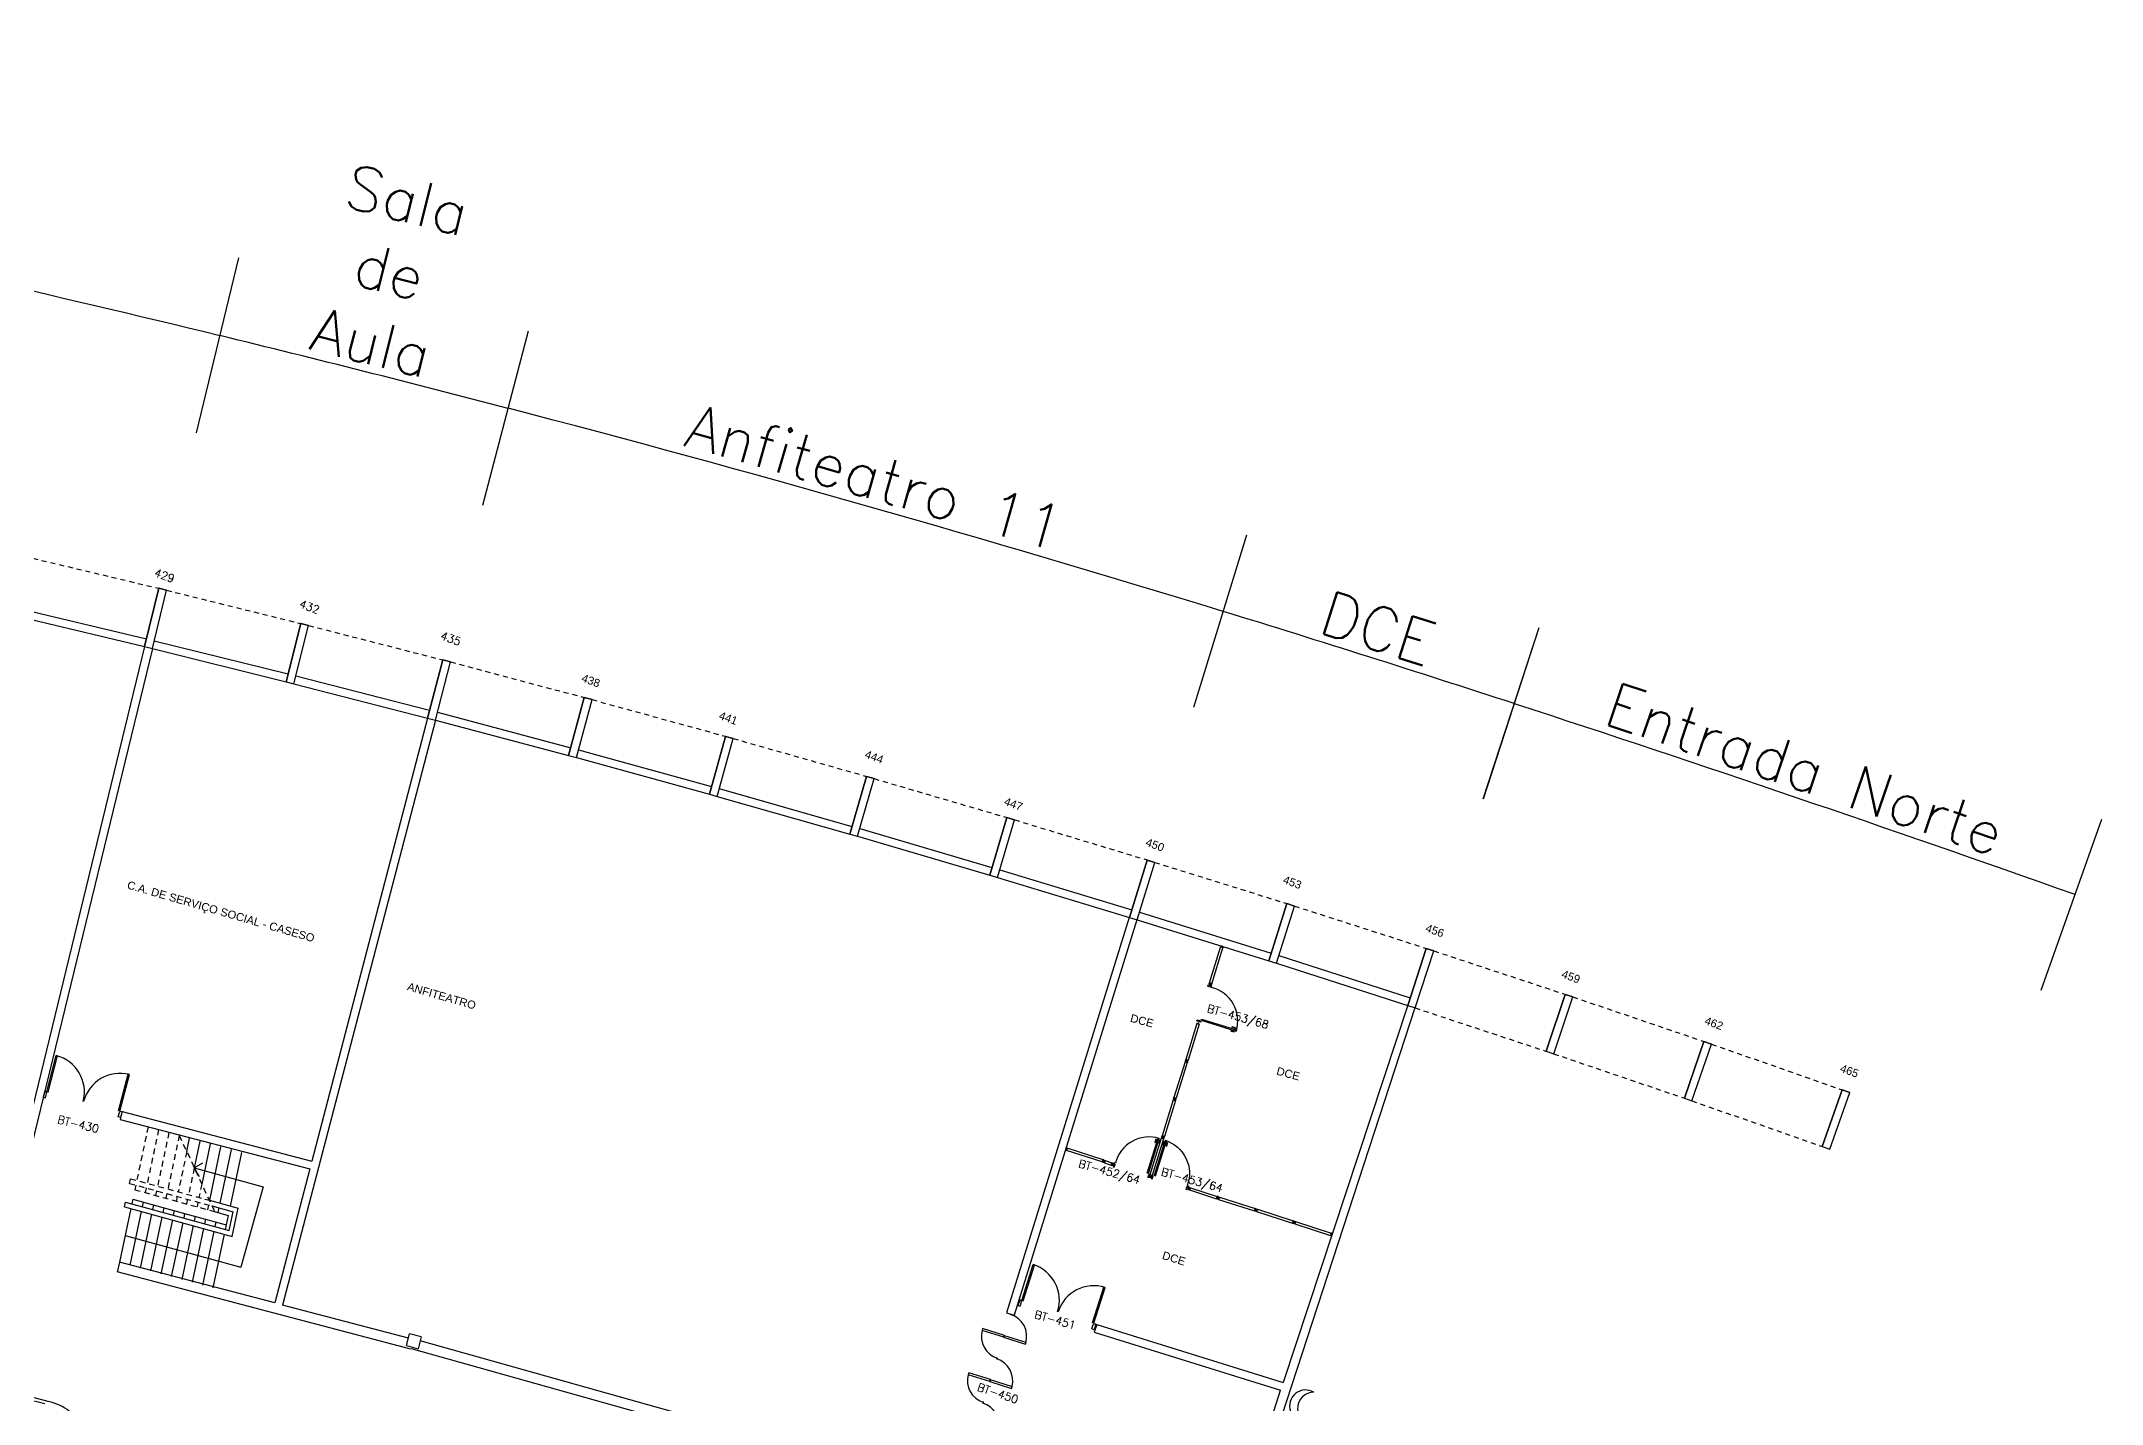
# Model space of a CAD drawing. Header units: millimetres. Extents: x 3089 to 3391, y 1087 to 1201.
# Drawn here: x 3339.1 to 3390.6, y 1159.8 to 1193.8 of the extents above; entities that cross this region are included whole.
import ezdxf

# ---------------------------------------------------------------- set-up
doc = ezdxf.new("R2010")
doc.units = ezdxf.units.MM
doc.linetypes.add('HIDDEN2', pattern=[0.1875, 0.125, -0.0625])
for name, color, linetype in [('ALV', 2, 'Continuous'), ('DIV', 2, 'Continuous'), ('EQUIP', 2, 'Continuous'), ('ESC', 1, 'Continuous'), ('ESQ', 1, 'Continuous'), ('ESTR', 3, 'Continuous'), ('NOPILAR', 2, 'Continuous'), ('PISO', 1, 'Continuous'), ('PROJ', 1, 'HIDDEN2'), ('TEXTO', 2, 'Continuous'), ('TEXTO-ENDEREÇO', 2, 'Continuous'), ('USO1', 2, 'Continuous')]:
    doc.layers.add(name, color=color, linetype=linetype)
doc.styles.add('1', font='romans.shx', dxfattribs={"height": 1.1})
doc.styles.get("Standard").update_dxf_attribs({"font": 'arial.ttf'})
doc.styles.add('UNB-100', font='simplex.shx', dxfattribs={"height": 0.2})
doc.styles.add('UNB-100-1', font='simplex.shx', dxfattribs={"height": 0.2})
doc.dimstyles.new('1-600', dxfattribs={"dimtxt": 1.1, "dimasz": 2.5, "dimexe": 2, "dimexo": 4, "dimgap": 0.2, "dimtad": 1, "dimdec": 0, "dimzin": 4, "dimdsep": 46, "dimlunit": 6, "dimtxsty": '1', "dimblk1": 'NONE', "dimblk2": 'NONE', "dimsah": 1, "dimcen": 0, "dimclrd": 2, "dimclre": 2, "dimclrt": 2, "dimadec": 0, "dimazin": 0, "dimtfac": 1, "dimtdec": 0, "dimtmove": 2, "dimatfit": 3, "dimldrblk": 'NONE', "dimfxl": 1, "dimtolj": 1, "dimtzin": 0, "dimarcsym": 0})

# ---------------------------------------------------------------- blocks, each defined once
blk = doc.blocks.new('PTDP-TTC')
at = {"color": 2}
for p, q in [((0.055, 1.015), (0.09, 1.015)), ((0.055, 0.075), (0.055, 1.015)), ((0.09, 0.075), (0.09, 1.015)), ((1.91, 0.075), (1.91, 1.015)), ((1.945, 1.015), (1.91, 1.015)), ((1.945, 0.075), (1.945, 1.015)), ((0.05, 0.075), (0, 0.075)), ((0, 0.075), (0, -0.075)), ((0.05, 0.04), (0.05, 0.075)), ((0.06, 0.04), (0.05, 0.04)), ((0.055, 0.075), (0.09, 0.075)), ((0.06, -0.075), (0.06, 0.04)), ((1.945, 0.075), (1.91, 0.075)), ((1.94, -0.075), (1.94, 0.04)), ((1.94, 0.04), (1.95, 0.04)), ((1.95, 0.04), (1.95, 0.075)), ((1.95, 0.075), (2, 0.075)), ((2, 0.075), (2, -0.075)), ((0, -0.075), (0.06, -0.075)), ((2, -0.075), (1.94, -0.075))]:
    blk.add_line(p, q, dxfattribs=at)
at = {"color": 1}
for centre, start, end in [((0.055, 0.075), 0, 90), ((1.945, 0.075), 90, 180)]:
    blk.add_arc(centre, 0.94, start, end, dxfattribs=at)
blk = doc.blocks.new('TEL-TTC')
at = {"layer": 'EQUIP'}
for centre, start, end in [((0.4, 0), 74.837, 285.163), ((0.609, 0), 105.163, 254.837)]:
    blk.add_arc(centre, 0.4, start, end, dxfattribs=at)
blk = doc.blocks.new('PTANF-TTC')
for p, q in [((-0.56, -0.542), (-0.56, -0.592)), ((0.01, -0.542), (-0.56, -0.542)), ((0.01, -0.592), (-0.56, -0.592)), ((0.007, -0.544), (0.577, -0.544)), ((0.007, -0.594), (0.577, -0.594)), ((0.577, -0.594), (0.577, -0.543)), ((-0.56, -1.703), (-0.56, -1.753)), ((0.01, -1.703), (-0.56, -1.703)), ((0.01, -1.753), (-0.56, -1.753)), ((0.007, -1.704), (0.577, -1.704)), ((0.007, -1.754), (0.577, -1.754)), ((0.577, -1.754), (0.577, -1.704)), ((-0.56, -2.86), (-0.56, -2.91)), ((0.01, -2.86), (-0.56, -2.86)), ((0.01, -2.91), (-0.56, -2.91)), ((0.007, -2.861), (0.577, -2.861)), ((0.007, -2.911), (0.577, -2.911)), ((0.577, -2.911), (0.577, -2.861)), ((-0.56, -4.019), (-0.56, -4.069)), ((0.01, -4.019), (-0.56, -4.019)), ((0.01, -4.069), (-0.56, -4.069)), ((0.007, -4.02), (0.577, -4.02)), ((0.007, -4.07), (0.577, -4.07)), ((0.577, -4.07), (0.577, -4.02))]:
    blk.add_line(p, q)
for centre, radius, start, end in [((0.008, -0.569), 0.569, 0.7568, 90.7568), ((0.012, -0.565), 0.571, 182.7261, 270.2797), ((0.006, -1.731), 0.571, 2.7261, 90.2797), ((0.012, -1.726), 0.571, 182.7261, 270.2797), ((0.006, -2.888), 0.571, 2.7261, 90.2797), ((0.012, -2.882), 0.571, 182.7261, 270.2797), ((0.006, -4.048), 0.571, 2.7261, 90.2797), ((0.012, -4.042), 0.571, 182.7261, 270.2797)]:
    blk.add_arc(centre, radius, start, end)
for p in [(0.007, -0.56), (0.007, -0.576), (0.01, -0.56), (0.01, -0.576), (0.007, -1.153), (0.01, -1.153), (0.007, -1.721), (0.007, -1.736), (0.007, -1.746), (0.01, -1.721), (0.01, -1.736), (0.007, -2.297), (0.007, -2.307), (0.01, -2.297), (0.007, -2.877), (0.007, -2.893), (0.007, -2.913), (0.01, -2.877), (0.01, -2.893), (0.007, -3.442), (0.007, -3.462), (0.01, -3.442), (0.007, -4.037), (0.007, -4.052), (0.007, -4.069), (0.01, -4.037), (0.01, -4.052)]:
    blk.add_point(p)
blk = doc.blocks.new('DIVINI-TTC')
for p, q in [((-0.005, 0), (0.005, 0)), ((0.008, 0.02), (0, 0.02)), ((0, 0.001), (0, 0.02)), ((0, -0.005), (0, 0.005)), ((0, -0.02), (0, 0.001)), ((0.008, 0.03), (0.03, 0.03)), ((0.008, 0.03), (0.008, 0.02)), ((0.02, 0.006), (0.03, 0.006)), ((0.02, 0.006), (0.02, -0.006)), ((0.02, -0.004), (0.02, 0.004)), ((0.023, 0.006), (0.027, 0.006)), ((0.97, 0.03), (0.03, 0.03)), ((0.03, -0.03), (0.03, 0.03)), ((0.03, 0.009), (0.03, 0.027)), ((0.03, -0.005), (0.03, 0.005)), ((0.97, 0.03), (0.97, 0.009)), ((0.97, -0.03), (0.97, 0.03)), ((0.97, 0.009), (0.97, 0.027)), ((0.98, 0.006), (0.97, 0.006)), ((0.97, -0.005), (0.97, 0.005)), ((0.98, 0.006), (0.98, -0.006)), ((0.99, 0), (1.008, 0)), ((0.999, 0.006), (0.999, -0.006)), ((0, -0.02), (0.008, -0.02)), ((0.008, -0.03), (0.008, -0.02)), ((0.008, -0.03), (0.03, -0.03)), ((0.02, -0.006), (0.03, -0.006)), ((0.023, -0.006), (0.027, -0.006)), ((0.03, -0.009), (0.03, -0.027)), ((0.97, -0.03), (0.03, -0.03)), ((0.98, -0.006), (0.97, -0.006)), ((0.97, -0.009), (0.97, -0.027))]:
    blk.add_line(p, q)
blk = doc.blocks.new('PDV2D-TTC')
at = {"layer": 'DIV'}
for p, q in [((0.03, 0.05), (0.06, 0.05)), ((0.03, 0.035), (0.03, 0.05)), ((0.03, -0.035), (0.03, 0.035)), ((0.06, 0.05), (0.06, -0.02)), ((0.941, 0.05), (0.941, -0.02)), ((0.971, 0.05), (0.941, 0.05)), ((0.971, 0.035), (0.971, 0.05)), ((0.971, -0.035), (0.971, 0.035)), ((0.03, -0.05), (0.03, -0.035)), ((0.05, -0.05), (0.03, -0.05)), ((0.05, -0.02), (0.06, -0.02)), ((0.05, -0.02), (0.05, -0.05)), ((0.079, -0.05), (0.109, -0.05)), ((0.079, -0.05), (0.079, -0.965)), ((0.109, -0.05), (0.109, -0.965)), ((0.951, -0.02), (0.941, -0.02)), ((0.951, -0.02), (0.951, -0.05)), ((0.951, -0.05), (0.971, -0.05)), ((0.971, -0.05), (0.971, -0.035)), ((0.109, -0.965), (0.079, -0.965))]:
    blk.add_line(p, q, dxfattribs=at)
at = {"layer": 'DIV', "color": 1}
for p, q in [((0.036, -0.925), (0.036, -0.835)), ((0.046, -0.835), (0.036, -0.835)), ((0.036, -0.925), (0.076, -0.925)), ((0.046, -0.915), (0.046, -0.835)), ((0.046, -0.915), (0.076, -0.915)), ((0.141, -0.915), (0.111, -0.915)), ((0.151, -0.925), (0.111, -0.925)), ((0.141, -0.915), (0.141, -0.835)), ((0.141, -0.835), (0.151, -0.835)), ((0.151, -0.925), (0.151, -0.835))]:
    blk.add_line(p, q, dxfattribs=at)
blk.add_arc((0.076, -0.1), 0.865, 270, 3.3214, dxfattribs=at)
blk = doc.blocks.new('MTT-TTC')
for p, q in [((-0.008, 0.03), (-0.03, 0.03)), ((-0.03, 0.03), (-0.03, 0.006)), ((-0.0185, 0.006), (-0.03, 0.006)), ((-0.0185, -0.006), (-0.0185, 0.006)), ((-0.008, 0.03), (-0.008, 0.02)), ((-0.008, 0.02), (0.008, 0.02)), ((-0.0051, 0), (0.0051, 0)), ((0, -0.0051), (0, 0.0051)), ((0.008, 0.03), (0.03, 0.03)), ((0.008, 0.03), (0.008, 0.02)), ((0.0205, -0.006), (0.0205, 0.006)), ((0.0205, 0.006), (0.03, 0.006)), ((0.03, 0.006), (0.03, 0.03)), ((-0.03, -0.03), (-0.03, -0.006)), ((-0.0185, -0.006), (-0.03, -0.006)), ((-0.008, -0.03), (-0.03, -0.03)), ((-0.008, -0.02), (0.008, -0.02)), ((-0.008, -0.03), (-0.008, -0.02)), ((0.008, -0.03), (0.008, -0.02)), ((0.008, -0.03), (0.03, -0.03)), ((0.0205, -0.006), (0.03, -0.006)), ((0.03, -0.006), (0.03, -0.03))]:
    blk.add_line(p, q)
blk = doc.blocks.new('DIV-TTC')
for p, q in [((-0.0051, 0), (0.0051, 0)), ((0, -0.0051), (0, 0.0051)), ((0.0205, 0.006), (0.03, 0.006)), ((0.0205, -0.006), (0.0205, 0.006)), ((0.03, 0.03), (0.97, 0.03)), ((0.03, 0.03), (0.03, -0.03)), ((0.03, 0.009), (0.03, 0.027)), ((0.03, 0.005), (0.03, -0.005)), ((0.97, 0.03), (0.97, -0.03)), ((0.9795, 0.006), (0.97, 0.006)), ((0.97, 0.005), (0.97, -0.005)), ((0.9795, -0.006), (0.9795, 0.006)), ((1.0051, 0), (0.9949, 0)), ((0.9949, 0), (1.0051, 0)), ((1, -0.0051), (1, 0.0051)), ((0.0205, -0.006), (0.03, -0.006)), ((0.03, -0.03), (0.03, -0.009)), ((0.03, -0.009), (0.03, -0.027)), ((0.03, -0.03), (0.97, -0.03)), ((0.9795, -0.006), (0.97, -0.006))]:
    blk.add_line(p, q)
blk = doc.blocks.new('DIVMT-TTC')
for p, q in [((-0.03, 0.03), (-0.03, 0.006)), ((-0.008, 0.03), (-0.03, 0.03)), ((-0.0185, 0.006), (-0.03, 0.006)), ((-0.0185, -0.006), (-0.0185, 0.006)), ((-0.008, 0.03), (-0.008, 0.02)), ((-0.008, 0.02), (0.008, 0.02)), ((-0.0051, 0), (0.0051, 0)), ((0.0051, 0), (-0.0051, 0)), ((-0.0051, 0), (0.0051, 0)), ((0, -0.0051), (0, 0.0051)), ((0, 0.0051), (0, -0.0051)), ((0.008, 0.03), (0.008, 0.02)), ((0.008, 0.03), (0.03, 0.03)), ((0.0205, 0.006), (0.03, 0.006)), ((0.0205, -0.006), (0.0205, 0.006)), ((0.0205, 0.006), (0.0205, -0.006)), ((0.0205, 0.006), (0.03, 0.006)), ((0.97, 0.03), (0.03, 0.03)), ((0.03, 0.006), (0.03, 0.03)), ((0.03, -0.03), (0.03, 0.03)), ((0.03, -0.005), (0.03, 0.005)), ((0.97, -0.03), (0.97, 0.03)), ((0.97, 0.03), (0.97, 0.009)), ((0.97, 0.009), (0.97, 0.027)), ((0.9795, 0.006), (0.97, 0.006)), ((0.97, -0.005), (0.97, 0.005)), ((0.9795, 0.006), (0.9795, -0.006)), ((1.0051, 0), (0.9949, 0)), ((1, 0.0051), (1, -0.0051)), ((-0.0185, -0.006), (-0.03, -0.006)), ((-0.03, -0.03), (-0.03, -0.006)), ((-0.008, -0.03), (-0.03, -0.03)), ((-0.008, -0.03), (-0.008, -0.02)), ((-0.008, -0.02), (0.008, -0.02)), ((0.008, -0.03), (0.008, -0.02)), ((0.008, -0.03), (0.03, -0.03)), ((0.0205, -0.006), (0.03, -0.006)), ((0.0205, -0.006), (0.03, -0.006)), ((0.03, -0.006), (0.03, -0.03)), ((0.97, -0.03), (0.03, -0.03)), ((0.9795, -0.006), (0.97, -0.006)), ((0.97, -0.009), (0.97, -0.027))]:
    blk.add_line(p, q)
blk = doc.blocks.new('ESCB-TTC')
at = {"color": 1, "linetype": 'HIDDEN2'}
for p, q in [((2.415, 3.629), (1.624, 2.026)), ((2.415, 3.629), (2.708, 2.519)), ((2.657, 3.693), (2.95, 2.583)), ((2.898, 3.757), (3.191, 2.647)), ((3.14, 3.82), (3.433, 2.711)), ((2.246, 3.287), (2.466, 2.455)), ((3.606, 2.653), (1.683, 2.145)), ((3.581, 2.75), (1.741, 2.264)), ((1.91, 2.605), (1.983, 2.328)), ((2.078, 2.946), (2.225, 2.392)), ((3.459, 2.614), (3.484, 2.518)), ((3.606, 2.653), (3.581, 2.75)), ((3.484, 2.518), (1.624, 2.026)), ((2.975, 2.487), (3.001, 2.39)), ((3.217, 2.55), (3.243, 2.454)), ((2.811, 2.13), (2.837, 2.033))]:
    blk.add_line(p, q, dxfattribs=at)
at = {"color": 1}
for p, q in [((1.69, 3.437), (1.91, 2.605)), ((1.931, 3.501), (2.078, 2.946)), ((2.246, 3.287), (2.173, 3.565)), ((0.965, 3.245), (1.258, 2.136)), ((1.206, 3.309), (1.5, 2.2)), ((1.448, 3.373), (1.741, 2.264)), ((1.741, 2.264), (1.067, 2.085)), ((1.683, 2.145), (1.189, 2.014)), ((3.735, 2.167), (1.221, 1.503)), ((3.709, 2.264), (1.292, 1.625)), ((1.767, 2.167), (1.792, 2.07)), ((2.009, 2.231), (2.034, 2.134)), ((2.25, 2.295), (2.276, 2.198)), ((3.06, 2.195), (2.3, 1.994)), ((2.492, 2.359), (2.518, 2.262)), ((2.734, 2.423), (2.759, 2.326)), ((3.053, 2.193), (3.078, 2.097)), ((3.536, 2.321), (3.06, 2.195)), ((3.295, 2.257), (3.32, 2.161)), ((3.536, 2.321), (3.562, 2.225)), ((3.735, 2.167), (3.709, 2.264)), ((1.221, 1.503), (1.067, 2.085)), ((1.292, 1.625), (1.189, 2.014)), ((1.624, 2.026), (1.309, 1.943)), ((1.309, 1.943), (1.386, 1.65)), ((2.095, 1.94), (1.361, 1.746)), ((1.525, 2.103), (1.551, 2.006)), ((1.603, 1.81), (1.628, 1.714)), ((1.844, 1.874), (1.87, 1.778)), ((2.086, 1.938), (2.112, 1.841)), ((2.363, 2.011), (2.095, 1.94)), ((2.137, 1.745), (2.431, 0.633)), ((2.328, 2.002), (2.353, 1.905)), ((2.379, 1.809), (2.673, 0.697)), ((2.569, 2.066), (2.595, 1.969)), ((2.62, 1.873), (2.914, 0.76)), ((2.862, 1.936), (3.156, 0.824)), ((3.104, 2), (3.398, 0.888)), ((3.346, 2.064), (3.64, 0.952)), ((3.587, 2.128), (3.881, 1.016)), ((1.412, 1.553), (1.706, 0.441)), ((1.654, 1.617), (1.948, 0.505)), ((1.895, 1.681), (2.189, 0.569))]:
    blk.add_line(p, q, dxfattribs=at)
blk = doc.blocks.new('*D145')
at = {"layer": 'DEFPOINTS', "color": 0, "transparency": 16777216}
for p in [(3373.495, 1178.072), (3366.73, 1173.381), (3366.289, 1171.947), (3373.901, 1171.11), (3373.436, 1169.684)]:
    blk.add_point(p, dxfattribs=at)
at = {"layer": 'USO1', "color": 2, "lineweight": -2, "transparency": 16777216}
for p, q in [((3367.905, 1177.204), (3369.228, 1181.506)), ((3375.141, 1174.912), (3376.536, 1179.191))]:
    blk.add_line(p, q, dxfattribs=at)
blk.add_arc((3236.935, 751.134), 448.246, 71.93739, 72.913, dxfattribs=at)
at = {"layer": 'USO1', "color": 2, "transparency": 16777216, "insert": (3372.51, 1179.173), "char_height": 1.1, "attachment_point": 5, "rotation": 342.4252, "style": '1'}
blk.add_mtext('\\A1;DCE', dxfattribs=at)
blk = doc.blocks.new('_NONE')
at = {"color": 0, "linetype": 'ByBlock'}
blk.add_circle((0, 0), 0.25, dxfattribs=at)
blk = doc.blocks.new('*D146')
at = {"layer": 'DEFPOINTS', "color": 0, "transparency": 16777216}
for p in [(3362.707, 1181.371), (3349.123, 1178.381), (3348.744, 1176.93), (3366.73, 1173.381), (3366.289, 1171.947)]:
    blk.add_point(p, dxfattribs=at)
at = {"layer": 'USO1', "color": 2, "lineweight": -2, "transparency": 16777216}
for p, q in [((3350.135, 1182.251), (3351.273, 1186.608)), ((3367.905, 1177.204), (3369.227, 1181.505))]:
    blk.add_line(p, q, dxfattribs=at)
blk.add_arc((3240.385, 762.359), 436.501, 72.913, 75.35202, dxfattribs=at)
at = {"layer": 'USO1', "color": 2, "transparency": 16777216, "insert": (3359.936, 1182.95), "char_height": 1.1, "attachment_point": 5, "rotation": 344.1325, "style": '1'}
blk.add_mtext('\\A1;Anfiteatro 11', dxfattribs=at)
blk = doc.blocks.new('*D147')
at = {"layer": 'DEFPOINTS', "color": 0, "transparency": 16777216}
for p in [(3348.368, 1185.288), (3342.023, 1180.171), (3341.669, 1178.713), (3349.123, 1178.381), (3348.744, 1176.93)]:
    blk.add_point(p, dxfattribs=at)
at = {"layer": 'USO1', "color": 2, "lineweight": -2, "transparency": 16777216}
for p, q in [((3342.969, 1184.057), (3344.033, 1188.43)), ((3350.135, 1182.251), (3351.272, 1186.603))]:
    blk.add_line(p, q, dxfattribs=at)
blk.add_arc((3240.385, 762.356), 436.499, 75.35202, 76.32763, dxfattribs=at)
at = {"layer": 'USO1', "color": 2, "transparency": 16777216, "insert": (3347.799, 1188.098), "char_height": 1.1, "attachment_point": 5, "rotation": 345.8398, "style": '1'}
blk.add_mtext('\\A1;Sala \\Pde\\PAula', dxfattribs=at)
blk = doc.blocks.new('*D148')
at = {"layer": 'DEFPOINTS', "color": 0, "transparency": 16777216}
for p in [(3335.114, 1188.45), (3316.956, 1185.477), (3316.689, 1184.001), (3342.023, 1180.171), (3341.669, 1178.713)]:
    blk.add_point(p, dxfattribs=at)
at = {"layer": 'USO1', "color": 2, "lineweight": -2, "transparency": 16777216}
for p, q in [((3317.668, 1189.413), (3318.47, 1193.844)), ((3342.969, 1184.057), (3344.032, 1188.427))]:
    blk.add_line(p, q, dxfattribs=at)
blk.add_arc((3240.384, 762.352), 436.501, 76.32763, 79.74227, dxfattribs=at)
at = {"layer": 'USO1', "color": 2, "transparency": 16777216, "insert": (3331.032, 1190.103), "char_height": 1.1, "attachment_point": 5, "rotation": 348.0349, "style": '1'}
blk.add_mtext('\\A1;Física', dxfattribs=at)
blk = doc.blocks.new('*D165')
at = {"layer": 'DEFPOINTS', "color": 0, "transparency": 16777216}
for p in [(3385.278, 1174.147), (3373.907, 1171.11), (3373.442, 1169.683), (3387.753, 1166.361), (3387.251, 1164.948)]:
    blk.add_point(p, dxfattribs=at)
at = {"layer": 'USO1', "color": 2, "lineweight": -2, "transparency": 16777216}
for p, q in [((3375.147, 1174.912), (3376.542, 1179.188)), ((3389.09, 1170.131), (3390.604, 1174.402))]:
    blk.add_line(p, q, dxfattribs=at)
blk.add_arc((3196.215, 626.254), 579.596, 70.473973, 71.937387, dxfattribs=at)
at = {"layer": 'USO1', "color": 2, "transparency": 16777216, "insert": (3383.186, 1175.657), "char_height": 1.1, "attachment_point": 5, "rotation": 341.2057, "style": '1'}
blk.add_mtext('\\A1;Entrada Norte', dxfattribs=at)

msp = doc.modelspace()

# ---------------------------------------------------------------- linework, layer by layer
at = {"layer": 'ALV'}
for p, q in [((3338.368, 1179.708), (3341.722, 1178.908)), ((3338.321, 1179.514), (3341.675, 1178.713)), ((3341.675, 1178.713), (3338.103, 1164.031)), ((3341.87, 1178.666), (3338.239, 1163.74)), ((3341.87, 1178.666), (3345.217, 1177.836)), ((3341.918, 1178.86), (3345.265, 1178.031)), ((3345.41, 1177.788), (3348.75, 1176.93)), ((3345.46, 1177.981), (3348.8, 1177.124)), ((3348.944, 1176.879), (3345.123, 1162.259)), ((3348.75, 1176.93), (3345.855, 1165.854)), ((3348.944, 1176.879), (3352.276, 1175.993)), ((3348.995, 1177.072), (3352.327, 1176.186)), ((3352.522, 1176.134), (3355.847, 1175.219)), ((3352.522, 1176.134), (3355.847, 1175.219)), ((3352.469, 1175.941), (3355.794, 1175.026)), ((3356.041, 1175.165), (3359.358, 1174.222)), ((3355.986, 1174.972), (3359.303, 1174.03)), ((3359.552, 1174.166), (3362.86, 1173.195)), ((3359.495, 1173.974), (3362.804, 1173.003)), ((3363.054, 1173.138), (3366.354, 1172.138)), ((3362.996, 1172.946), (3366.296, 1171.947)), ((3366.293, 1171.948), (3363.224, 1162.06)), ((3366.547, 1172.079), (3369.838, 1171.052)), ((3366.484, 1171.889), (3363.417, 1162.007)), ((3366.487, 1171.888), (3369.779, 1170.861)), ((3370.031, 1170.991), (3373.313, 1169.936)), ((3369.969, 1170.801), (3373.252, 1169.745)), ((3368.91, 1155.824), (3373.45, 1169.719)), ((3373.26, 1169.781), (3370.14, 1160.324)), ((3341.112, 1167.093), (3341.065, 1166.899)), ((3341.065, 1166.899), (3345.805, 1165.661)), ((3341.112, 1167.093), (3345.856, 1165.854)), ((3345.805, 1165.661), (3344.93, 1162.31)), ((3341.049, 1163.327), (3340.988, 1163.084)), ((3344.93, 1162.31), (3341.049, 1163.327)), ((3348.335, 1161.157), (3340.988, 1163.087)), ((3348.335, 1161.157), (3340.988, 1163.087)), ((3348.272, 1161.432), (3345.123, 1162.259)), ((3348.272, 1161.432), (3345.123, 1162.259)), ((3365.479, 1161.775), (3370.14, 1160.324)), ((3355.111, 1159.263), (3348.347, 1161.163)), ((3355.052, 1159.539), (3348.564, 1161.362)), ((3365.418, 1161.584), (3370.074, 1160.135)), ((3368.659, 1155.686), (3370.074, 1160.135))]:
    msp.add_line(p, q, dxfattribs=at)
at = {"layer": 'DIV'}
for p, q in [((3367.093, 1166.43), (3366.809, 1165.514)), ((3367.151, 1166.412), (3366.867, 1165.496)), ((3367.093, 1166.43), (3367.114, 1166.424)), ((3367.151, 1166.412), (3367.093, 1166.43)), ((3367.114, 1166.424), (3367.096, 1166.429)), ((3367.119, 1166.432), (3367.116, 1166.423)), ((3367.127, 1166.419), (3367.117, 1166.422)), ((3367.119, 1166.432), (3367.131, 1166.428)), ((3367.126, 1166.451), (3367.136, 1166.448)), ((3367.131, 1166.428), (3367.128, 1166.419)), ((3367.133, 1166.454), (3367.129, 1166.445)), ((3367.131, 1166.418), (3367.148, 1166.413)), ((3365.649, 1165.856), (3365.658, 1165.852)), ((3365.652, 1165.849), (3365.655, 1165.859)), ((3365.671, 1165.842), (3365.675, 1165.853)), ((3365.671, 1165.842), (3365.68, 1165.839)), ((3365.691, 1165.873), (3365.673, 1165.816)), ((3365.673, 1165.816), (3365.679, 1165.836)), ((3365.673, 1165.816), (3365.836, 1165.756)), ((3365.679, 1165.836), (3365.674, 1165.819)), ((3365.675, 1165.853), (3365.684, 1165.851)), ((3365.684, 1165.85), (3365.681, 1165.84)), ((3365.685, 1165.853), (3365.69, 1165.871)), ((3365.691, 1165.873), (3365.854, 1165.813)), ((3365.854, 1165.813), (3365.836, 1165.756)), ((3365.852, 1165.776), (3365.843, 1165.779)), ((3365.847, 1165.789), (3365.844, 1165.78)), ((3365.856, 1165.787), (3365.847, 1165.79)), ((3365.852, 1165.776), (3365.856, 1165.787)), ((3365.869, 1165.777), (3365.878, 1165.774)), ((3365.878, 1165.774), (3365.869, 1165.777)), ((3365.872, 1165.77), (3365.875, 1165.78)), ((3366.798, 1165.478), (3366.791, 1165.457)), ((3366.791, 1165.457), (3366.814, 1165.45)), ((3366.798, 1165.478), (3366.808, 1165.475)), ((3366.803, 1165.493), (3366.809, 1165.514)), ((3366.803, 1165.493), (3366.812, 1165.49)), ((3366.808, 1165.475), (3366.812, 1165.49)), ((3366.867, 1165.496), (3366.809, 1165.514)), ((3366.832, 1165.507), (3366.809, 1165.514)), ((3366.818, 1165.461), (3366.814, 1165.45)), ((3366.829, 1165.457), (3366.818, 1165.461)), ((3366.824, 1165.478), (3366.834, 1165.475)), ((3366.834, 1165.475), (3366.824, 1165.478)), ((3366.829, 1165.457), (3366.826, 1165.446)), ((3366.849, 1165.439), (3366.826, 1165.446)), ((3366.828, 1165.472), (3366.831, 1165.481)), ((3366.831, 1165.481), (3366.828, 1165.472)), ((3366.828, 1165.472), (3366.831, 1165.481)), ((3366.829, 1165.498), (3366.832, 1165.507)), ((3366.829, 1165.498), (3366.832, 1165.507)), ((3366.829, 1165.498), (3366.841, 1165.494)), ((3366.841, 1165.494), (3366.829, 1165.498)), ((3366.843, 1165.504), (3366.833, 1165.507)), ((3366.841, 1165.494), (3366.844, 1165.503)), ((3366.841, 1165.494), (3366.844, 1165.503)), ((3366.844, 1165.503), (3366.867, 1165.496)), ((3366.846, 1165.463), (3366.85, 1165.478)), ((3366.855, 1165.46), (3366.846, 1165.463)), ((3366.855, 1165.46), (3366.849, 1165.439)), ((3366.86, 1165.475), (3366.85, 1165.478)), ((3366.86, 1165.475), (3366.867, 1165.496)), ((3367.777, 1165.174), (3367.787, 1165.171)), ((3367.78, 1165.168), (3367.783, 1165.177)), ((3367.799, 1165.16), (3367.803, 1165.172)), ((3367.799, 1165.16), (3367.808, 1165.158)), ((3367.819, 1165.192), (3367.801, 1165.135)), ((3367.801, 1165.135), (3367.807, 1165.155)), ((3367.801, 1165.135), (3368.47, 1164.917)), ((3367.807, 1165.155), (3367.802, 1165.138)), ((3367.803, 1165.172), (3367.812, 1165.169)), ((3367.812, 1165.168), (3367.809, 1165.159)), ((3367.813, 1165.172), (3367.819, 1165.189)), ((3367.819, 1165.192), (3368.488, 1164.974)), ((3368.488, 1164.974), (3368.47, 1164.917)), ((3368.48, 1164.951), (3368.477, 1164.941)), ((3368.486, 1164.937), (3368.477, 1164.94)), ((3368.49, 1164.949), (3368.481, 1164.952)), ((3368.486, 1164.937), (3368.49, 1164.949)), ((3368.502, 1164.938), (3368.512, 1164.935)), ((3368.512, 1164.935), (3368.502, 1164.938)), ((3368.506, 1164.932), (3368.509, 1164.942))]:
    msp.add_line(p, q, dxfattribs=at)
at = {"layer": 'ESC'}
for p, q in [((3342.917, 1165.688), (3343.135, 1165.812)), ((3342.917, 1165.688), (3344.636, 1165.216)), ((3342.917, 1165.688), (3343.041, 1165.471)), ((3344.636, 1165.216), (3344.084, 1163.204)), ((3341.191, 1163.998), (3344.084, 1163.204))]:
    msp.add_line(p, q, dxfattribs=at)
at = {"layer": 'ESQ'}
for p, q in [((3363.224, 1162.06), (3363.425, 1162.004)), ((3365.479, 1161.775), (3365.418, 1161.584))]:
    msp.add_line(p, q, dxfattribs=at)
at = {"layer": 'ESTR'}
for p, q in [((3348.222, 1161.245), (3348.301, 1161.54)), ((3348.222, 1161.245), (3348.301, 1161.54)), ((3348.222, 1161.245), (3348.511, 1161.167)), ((3348.222, 1161.245), (3348.511, 1161.167)), ((3348.591, 1161.462), (3348.301, 1161.54)), ((3348.591, 1161.462), (3348.301, 1161.54)), ((3348.591, 1161.462), (3348.511, 1161.167))]:
    msp.add_line(p, q, dxfattribs=at)
for points in [[(3341.675, 1178.713), (3341.87, 1178.666), (3342.224, 1180.123), (3342.03, 1180.171), (3341.675, 1178.713), (3342.03, 1180.171), (3342.224, 1180.123)], [(3345.217, 1177.836), (3345.41, 1177.788), (3345.777, 1179.242), (3345.583, 1179.291), (3345.217, 1177.836), (3345.583, 1179.291), (3345.777, 1179.242)], [(3348.75, 1176.93), (3348.944, 1176.879), (3349.323, 1178.33), (3349.13, 1178.381), (3348.75, 1176.93), (3349.13, 1178.381), (3349.323, 1178.33)], [(3352.276, 1175.993), (3352.469, 1175.941), (3352.861, 1177.389), (3352.668, 1177.441), (3352.276, 1175.993), (3352.668, 1177.441), (3352.861, 1177.389)], [(3355.794, 1175.026), (3355.986, 1174.972), (3356.39, 1176.417), (3356.198, 1176.471), (3355.794, 1175.026), (3356.198, 1176.471), (3356.39, 1176.417)], [(3359.303, 1174.03), (3359.495, 1173.974), (3359.912, 1175.415), (3359.719, 1175.471), (3359.303, 1174.03), (3359.719, 1175.471), (3359.912, 1175.415)], [(3362.804, 1173.003), (3362.996, 1172.946), (3363.424, 1174.384), (3363.232, 1174.441), (3362.804, 1173.003), (3363.232, 1174.441), (3363.424, 1174.384)], [(3366.296, 1171.947), (3366.487, 1171.888), (3366.928, 1173.322), (3366.737, 1173.381), (3366.296, 1171.947), (3366.737, 1173.381), (3366.928, 1173.322)], [(3369.779, 1170.861), (3369.969, 1170.801), (3370.422, 1172.231), (3370.232, 1172.291), (3369.779, 1170.861), (3370.232, 1172.291), (3370.422, 1172.231)], [(3373.252, 1169.745), (3373.442, 1169.683), (3373.907, 1171.11), (3373.717, 1171.172), (3373.252, 1169.745), (3373.717, 1171.172), (3373.907, 1171.11)], [(3376.716, 1168.6), (3376.905, 1168.537), (3377.383, 1169.959), (3377.193, 1170.022), (3376.716, 1168.6), (3377.193, 1170.022), (3377.383, 1169.959)], [(3380.17, 1167.426), (3380.359, 1167.361), (3380.848, 1168.779), (3380.659, 1168.844), (3380.17, 1167.426), (3380.659, 1168.844), (3380.848, 1168.779)], [(3383.614, 1166.222), (3383.802, 1166.155), (3384.303, 1167.569), (3384.115, 1167.636), (3383.614, 1166.222), (3384.115, 1167.636), (3384.303, 1167.569)]]:
    msp.add_lwpolyline(points, dxfattribs=at)
at = {"layer": 'PISO'}
for centre, radius, start, end in [((3240.488, 762.332), 409.609, 76.0451, 78.26089), ((3240.488, 762.332), 409.529, 76.05497, 78.25499), ((3338.907, 1158.396), 1.5, 345.8394, 76.0451)]:
    msp.add_arc(centre, radius, start, end, dxfattribs=at)
at = {"layer": 'PROJ', "color": 1}
for p, q in [((3338.663, 1180.974), (3342.03, 1180.171)), ((3342.224, 1180.123), (3345.584, 1179.292)), ((3345.777, 1179.242), (3349.13, 1178.382)), ((3349.323, 1178.33), (3352.668, 1177.442)), ((3352.861, 1177.389), (3356.198, 1176.472)), ((3356.39, 1176.417), (3359.72, 1175.472)), ((3359.912, 1175.415), (3363.233, 1174.442)), ((3363.424, 1174.384), (3366.737, 1173.382)), ((3366.928, 1173.322), (3370.232, 1172.292)), ((3370.422, 1172.231), (3373.717, 1171.172)), ((3373.907, 1171.11), (3377.193, 1170.023)), ((3377.383, 1169.959), (3380.659, 1168.845)), ((3373.436, 1169.685), (3376.723, 1168.599)), ((3376.9, 1168.539), (3380.177, 1167.425)), ((3380.848, 1168.779), (3384.115, 1167.637)), ((3380.353, 1167.363), (3383.62, 1166.221))]:
    msp.add_line(p, q, dxfattribs=at)

# ---------------------------------------------------------------- block references
at = {"layer": 'DIV', "xscale": -1}
for name, p, rotation in [('DIVINI-TTC', (3368.613, 1171.225), 72.75857701405964), ('PDV2D-TTC', (3366.829, 1165.476), 162.7585239323984), ('DIVINI-TTC', (3364.703, 1166.16), 162.1813030097953)]:
    msp.add_blockref(name, p, dxfattribs=dict(at, rotation=rotation))
at = {"layer": 'DIV'}
for name, p, rotation in [('PDV2D-TTC', (3368.02, 1169.315), 72.75862098143038), ('MTT-TTC', (3368.317, 1170.27), 162.7585575271265), ('DIVMT-TTC', (3367.724, 1168.36), 72.75856789989544), ('DIVMT-TTC', (3367.427, 1167.405), 72.75856789989544), ('DIVMT-TTC', (3367.131, 1166.45), 72.75856789989544), ('PDV2D-TTC', (3366.829, 1165.477), 162.7586209815825), ('MTT-TTC', (3365.654, 1165.854), 72.18125752712784), ('MTT-TTC', (3365.874, 1165.775), 72.18125752712784), ('MTT-TTC', (3367.783, 1165.172), 72.18125752712784), ('MTT-TTC', (3368.507, 1164.937), 72.18125752712784), ('DIV-TTC', (3368.506, 1164.937), 342.1812678998959), ('MTT-TTC', (3369.458, 1164.631), 72.18125752712784), ('DIV-TTC', (3369.457, 1164.632), 342.1812678998959), ('MTT-TTC', (3370.409, 1164.326), 72.18125752712784), ('DIVINI-TTC', (3371.36, 1164.02), 162.1812678998959), ('TEL-TTC', (3370.315, 1159.847), 343.9575376260224)]:
    msp.add_blockref(name, p, dxfattribs=dict(at, rotation=rotation))
at = {"layer": 'ESC', "xscale": -1.064889318472817, "yscale": 1.201610463727667, "zscale": 1.064889318472808, "rotation": 1.263905052964294}
msp.add_blockref('ESCB-TTC', (3345.208, 1162.197), dxfattribs=at)
at = {"layer": 'ESQ'}
for name, p, rotation in [('PTDP-TTC', (3339.158, 1167.526), 345.3624693043703), ('PTDP-TTC', (3363.53, 1162.317), 342.4658250389947), ('PTANF-TTC', (3363.323, 1162.021), 342.5053359315585)]:
    msp.add_blockref(name, p, dxfattribs=dict(at, rotation=rotation))

# ---------------------------------------------------------------- texts
at = {"layer": 'NOPILAR', "style": 'UNB-100'}
for s, p in [('429', (3341.897, 1180.482)), ('429', (3341.897, 1180.482)), ('432', (3345.523, 1179.701)), ('432', (3345.523, 1179.701)), ('435', (3349.055, 1178.908)), ('435', (3349.055, 1178.908))]:
    msp.add_text(s, height=0.2, rotation=339.9862, dxfattribs=at).set_placement(p)
at = {"layer": 'NOPILAR'}
for s, p in [('438', (3352.58, 1177.849)), ('438', (3352.58, 1177.849)), ('441', (3356.015, 1176.912)), ('441', (3356.015, 1176.912)), ('444', (3359.662, 1175.943)), ('444', (3359.662, 1175.943)), ('447', (3363.143, 1174.765)), ('447', (3363.143, 1174.765)), ('450', (3366.683, 1173.745)), ('450', (3366.683, 1173.745)), ('453', (3370.117, 1172.809)), ('453', (3370.117, 1172.809)), ('456', (3373.678, 1171.602)), ('456', (3373.678, 1171.602)), ('459', (3377.08, 1170.452)), ('459', (3377.08, 1170.452)), ('462', (3380.655, 1169.285)), ('462', (3380.655, 1169.285)), ('465', (3384.043, 1168.096)), ('465', (3384.043, 1168.096))]:
    msp.add_text(s, height=0.2, rotation=339.9862, dxfattribs=at).set_placement(p)
at = {"layer": 'TEXTO'}
for s, rotation, p in [('C.A. DE SERVIÇO SOCIAL - CASESO', 343.8905, (3341.222, 1172.673)), ('ANFITEATRO', 343.8905, (3348.224, 1170.133)), ('DCE', 345.3554, (3366.3, 1169.342)), ('DCE', 345.0008, (3369.956, 1168.021)), ('DCE', 342.7264, (3367.097, 1163.417))]:
    msp.add_text(s, height=0.2, rotation=rotation, dxfattribs=at).set_placement(p)
at = {"layer": 'TEXTO-ENDEREÇO', "style": 'UNB-100-1'}
for s, rotation, p in [('BT-453/68', 344.3729, (3368.219, 1169.585)), ('BT-430', 346.26, (3339.482, 1166.808)), ('BT-452/64', 344.3729, (3365.005, 1165.708)), ('BT-453/64', 344.3729, (3367.072, 1165.502)), ('BT-451', 344.3729, (3363.906, 1161.936)), ('BT-450', 341.6049, (3362.474, 1160.125))]:
    msp.add_text(s, height=0.2, rotation=rotation, dxfattribs=at).set_placement(p)

# ---------------------------------------------------------------- dimensions: what is measured, and where the dimension line sits
at = {"layer": 'USO1'}
for base, line1, line2, text, picture, middle in [((3335.114, 1188.45), ((3342.023, 1180.171), (3341.669, 1178.713)), ((3316.956, 1185.477), (3316.689, 1184.001)), 'Física', '*D148', (3331.032, 1190.103)), ((3348.368, 1185.288), ((3349.123, 1178.381), (3348.744, 1176.93)), ((3342.023, 1180.171), (3341.669, 1178.713)), 'Sala \\Pde\\PAula', '*D147', (3347.799, 1188.098)), ((3362.707, 1181.371), ((3366.73, 1173.381), (3366.289, 1171.947)), ((3349.123, 1178.381), (3348.744, 1176.93)), 'Anfiteatro 11', '*D146', (3359.936, 1182.95)), ((3373.495, 1178.072), ((3373.436, 1169.684), (3373.901, 1171.11)), ((3366.73, 1173.381), (3366.289, 1171.947)), 'DCE', '*D145', (3372.51, 1179.173)), ((3385.278, 1174.147), ((3373.442, 1169.683), (3373.907, 1171.11)), ((3387.251, 1164.948), (3387.753, 1166.361)), 'Entrada Norte', '*D165', (3383.186, 1175.657))]:
    dim = msp.add_angular_dim_2l(base=base, line1=line1, line2=line2, text=text, dimstyle='1-600', override={"dimazin": 1}, dxfattribs=at)
    dim.commit()
    dim.dimension.update_dxf_attribs({"geometry": picture, "text_midpoint": middle})

doc.saveas('drawing.dxf')
